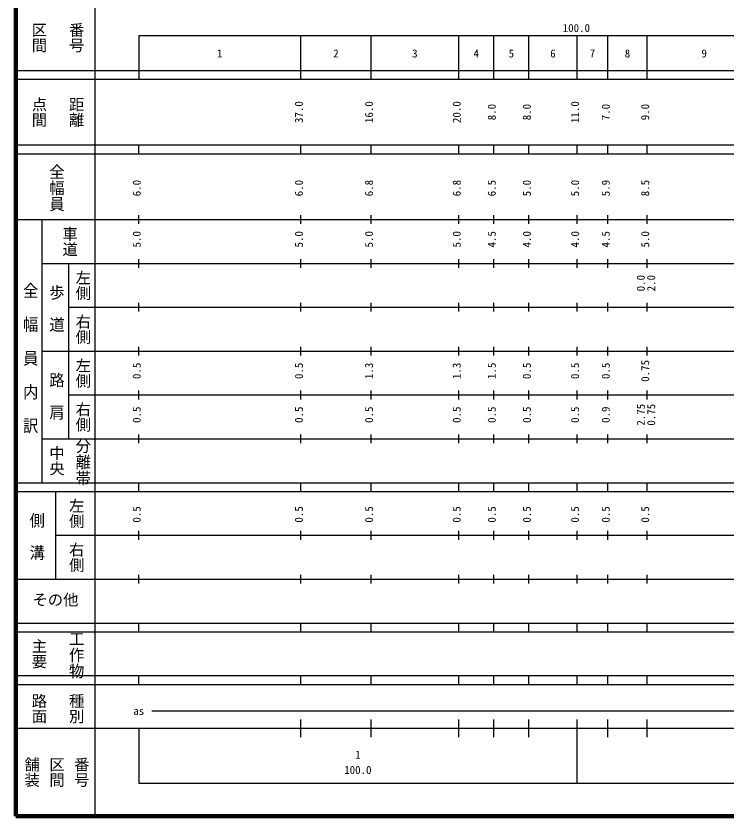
# Model space of a CAD drawing. Units: millimetres on the paper. Extents: x 40 to 680, y 20 to 380.
# Drawn here: x 40 to 202, y 20 to 202.4 of the extents above; entities that cross this region are included whole.
import ezdxf
from ezdxf.enums import TextEntityAlignment as Align

# ---------------------------------------------------------------- set-up
doc = ezdxf.new("R2010")
doc.units = ezdxf.units.MM
doc.layers.add('M-TTL', color=2, linetype='Continuous', lineweight=140)
doc.layers.add('M-TTL-BAND', color=7, linetype='Continuous', lineweight=25)
doc.styles.add('@ＭＳ ゴシック', font='')
doc.styles.add('ＭＳ ゴシック', font='')
doc.styles.get('@ＭＳ ゴシック').set_extended_font_data('@MS Gothic')
doc.styles.get('ＭＳ ゴシック').set_extended_font_data('MS Gothic')

msp = doc.modelspace()

# ---------------------------------------------------------------- linework, layer by layer
at = {"layer": 'M-TTL'}
for p, q in [((40, 380), (40, 20)), ((40, 20), (680, 20))]:
    msp.add_line(p, q, dxfattribs=at)
at = {"layer": 'M-TTL-BAND'}
for p, q in [((58, 370), (58, 20)), ((68, 198), (579, 198)), ((68, 198), (68, 188)), ((105, 188), (105, 198)), ((121, 188), (121, 198)), ((141, 188), (141, 198)), ((149, 188), (149, 198)), ((157, 188), (157, 198)), ((168, 188), (168, 198)), ((175, 188), (175, 198)), ((184, 188), (184, 198)), ((40, 190), (579, 190)), ((40, 188), (579, 188)), ((40, 173), (579, 173)), ((68, 171), (68, 173)), ((105, 171), (105, 173)), ((121, 171), (121, 173)), ((141, 171), (141, 173)), ((149, 171), (149, 173)), ((157, 171), (157, 173)), ((168, 171), (168, 173)), ((175, 171), (175, 173)), ((184, 171), (184, 173)), ((40, 171), (579, 171)), ((68, 155), (68, 157)), ((105, 155), (105, 157)), ((121, 155), (121, 157)), ((141, 155), (141, 157)), ((149, 155), (149, 157)), ((157, 155), (157, 157)), ((168, 155), (168, 157)), ((175, 155), (175, 157)), ((184, 155), (184, 157)), ((40, 156), (579, 156)), ((46, 96), (46, 156)), ((46, 146), (579, 146)), ((52, 146), (52, 106)), ((68, 145), (68, 147)), ((105, 145), (105, 147)), ((121, 145), (121, 147)), ((141, 145), (141, 147)), ((149, 145), (149, 147)), ((157, 145), (157, 147)), ((168, 145), (168, 147)), ((175, 145), (175, 147)), ((184, 145), (184, 147)), ((68, 135), (68, 137)), ((105, 135), (105, 137)), ((121, 135), (121, 137)), ((141, 135), (141, 137)), ((149, 135), (149, 137)), ((157, 135), (157, 137)), ((168, 135), (168, 137)), ((175, 135), (175, 137)), ((184, 135), (184, 137)), ((52, 136), (579, 136)), ((46, 126), (579, 126)), ((68, 125), (68, 127)), ((105, 125), (105, 127)), ((121, 125), (121, 127)), ((141, 125), (141, 127)), ((149, 125), (149, 127)), ((157, 125), (157, 127)), ((168, 125), (168, 127)), ((175, 125), (175, 127)), ((184, 125), (184, 127)), ((68, 115), (68, 117)), ((105, 115), (105, 117)), ((121, 115), (121, 117)), ((141, 115), (141, 117)), ((149, 115), (149, 117)), ((157, 115), (157, 117)), ((168, 115), (168, 117)), ((175, 115), (175, 117)), ((184, 115), (184, 117)), ((52, 116), (579, 116)), ((46, 106), (579, 106)), ((68, 105), (68, 107)), ((105, 105), (105, 107)), ((121, 105), (121, 107)), ((141, 105), (141, 107)), ((149, 105), (149, 107)), ((157, 105), (157, 107)), ((168, 105), (168, 107)), ((175, 105), (175, 107)), ((184, 105), (184, 107)), ((40, 96), (579, 96)), ((68, 94), (68, 96)), ((105, 94), (105, 96)), ((121, 94), (121, 96)), ((141, 94), (141, 96)), ((149, 94), (149, 96)), ((157, 94), (157, 96)), ((168, 94), (168, 96)), ((175, 94), (175, 96)), ((184, 94), (184, 96)), ((40, 94), (579, 94)), ((49, 94), (49, 74)), ((49, 84), (579, 84)), ((68, 83), (68, 85)), ((105, 83), (105, 85)), ((121, 83), (121, 85)), ((141, 83), (141, 85)), ((149, 83), (149, 85)), ((157, 83), (157, 85)), ((168, 83), (168, 85)), ((175, 83), (175, 85)), ((184, 83), (184, 85)), ((68, 73), (68, 75)), ((105, 73), (105, 75)), ((121, 73), (121, 75)), ((141, 73), (141, 75)), ((149, 73), (149, 75)), ((157, 73), (157, 75)), ((168, 73), (168, 75)), ((175, 73), (175, 75)), ((184, 73), (184, 75)), ((40, 74), (579, 74)), ((40, 64), (579, 64)), ((68, 62), (68, 64)), ((105, 62), (105, 64)), ((121, 62), (121, 64)), ((141, 62), (141, 64)), ((149, 62), (149, 64)), ((157, 62), (157, 64)), ((168, 62), (168, 64)), ((175, 62), (175, 64)), ((184, 62), (184, 64)), ((40, 62), (579, 62)), ((40, 52), (579, 52)), ((68, 50), (68, 52)), ((105, 50), (105, 52)), ((121, 50), (121, 52)), ((141, 50), (141, 52)), ((149, 50), (149, 52)), ((157, 50), (157, 52)), ((168, 50), (168, 52)), ((175, 50), (175, 52)), ((184, 50), (184, 52)), ((40, 50), (579, 50)), ((71, 44), (553, 44)), ((105, 38), (105, 42)), ((121, 38), (121, 42)), ((141, 38), (141, 42)), ((149, 38), (149, 42)), ((157, 38), (157, 42)), ((168, 27.5), (168, 42)), ((175, 38), (175, 42)), ((184, 38), (184, 42)), ((40, 40), (579, 40)), ((68, 40), (68, 27.5)), ((68, 27.5), (579, 27.5))]:
    msp.add_line(p, q, dxfattribs=at)

# ---------------------------------------------------------------- texts
for s, height, rotation, style, p in [('番号', 2.566, 270, '@ＭＳ ゴシック', (51.75, 201)), ('区間', 2.566, 270, '@ＭＳ ゴシック', (43.25, 201)), ('点間', 2.566, 270, '@ＭＳ ゴシック', (43.25, 184)), ('距離', 2.566, 270, '@ＭＳ ゴシック', (51.75, 184)), ('37.0', 1.833, 90, 'ＭＳ ゴシック', (106, 178)), ('16.0', 1.833, 90, 'ＭＳ ゴシック', (122, 178)), ('20.0', 1.833, 90, 'ＭＳ ゴシック', (142, 178)), ('11.0', 1.833, 90, 'ＭＳ ゴシック', (169, 178)), ('8.0', 1.833, 90, 'ＭＳ ゴシック', (150, 178.625)), ('8.0', 1.833, 90, 'ＭＳ ゴシック', (158, 178.625)), ('7.0', 1.833, 90, 'ＭＳ ゴシック', (176, 178.625)), ('9.0', 1.833, 90, 'ＭＳ ゴシック', (185, 178.625)), ('6.0', 1.833, 90, 'ＭＳ ゴシック', (69, 161.299)), ('6.0', 1.833, 90, 'ＭＳ ゴシック', (106, 161.299)), ('6.8', 1.833, 90, 'ＭＳ ゴシック', (122, 161.299)), ('6.8', 1.833, 90, 'ＭＳ ゴシック', (142, 161.299)), ('6.5', 1.833, 90, 'ＭＳ ゴシック', (150, 161.299)), ('5.0', 1.833, 90, 'ＭＳ ゴシック', (158, 161.299)), ('5.0', 1.833, 90, 'ＭＳ ゴシック', (169, 161.299)), ('5.9', 1.833, 90, 'ＭＳ ゴシック', (176, 161.299)), ('8.5', 1.833, 90, 'ＭＳ ゴシック', (185, 161.299)), ('車道', 2.566, 270, '@ＭＳ ゴシック', (50.25, 154.5)), ('5.0', 1.833, 90, 'ＭＳ ゴシック', (69, 149.625)), ('5.0', 1.833, 90, 'ＭＳ ゴシック', (106, 149.625)), ('5.0', 1.833, 90, 'ＭＳ ゴシック', (122, 149.625)), ('5.0', 1.833, 90, 'ＭＳ ゴシック', (142, 149.625)), ('4.0', 1.833, 90, 'ＭＳ ゴシック', (158, 149.625)), ('4.0', 1.833, 90, 'ＭＳ ゴシック', (169, 149.625)), ('5.0', 1.833, 90, 'ＭＳ ゴシック', (185, 149.625)), ('4.5', 1.833, 90, 'ＭＳ ゴシック', (150, 149.625)), ('4.5', 1.833, 90, 'ＭＳ ゴシック', (176, 149.625)), ('左側', 2.566, 270, '@ＭＳ ゴシック', (53.25, 144.5)), ('0.0', 1.833, 90, 'ＭＳ ゴシック', (184, 139.625)), ('2.0', 1.833, 90, 'ＭＳ ゴシック', (186.37, 139.625)), ('右側', 2.566, 270, '@ＭＳ ゴシック', (53.25, 134.5)), ('左側', 2.566, 270, '@ＭＳ ゴシック', (53.25, 124.5)), ('0.5', 1.833, 90, 'ＭＳ ゴシック', (69, 119.625)), ('0.5', 1.833, 90, 'ＭＳ ゴシック', (106, 119.625)), ('1.3', 1.833, 90, 'ＭＳ ゴシック', (122, 119.625)), ('1.3', 1.833, 90, 'ＭＳ ゴシック', (142, 119.625)), ('1.5', 1.833, 90, 'ＭＳ ゴシック', (150, 119.625)), ('0.5', 1.833, 90, 'ＭＳ ゴシック', (158, 119.625)), ('0.5', 1.833, 90, 'ＭＳ ゴシック', (169, 119.625)), ('0.5', 1.833, 90, 'ＭＳ ゴシック', (176, 119.625)), ('0.75', 1.833, 90, 'ＭＳ ゴシック', (185, 119)), ('右側', 2.566, 270, '@ＭＳ ゴシック', (53.25, 114.5)), ('0.5', 1.833, 90, 'ＭＳ ゴシック', (69, 109.625)), ('0.5', 1.833, 90, 'ＭＳ ゴシック', (106, 109.625)), ('0.5', 1.833, 90, 'ＭＳ ゴシック', (122, 109.625)), ('0.5', 1.833, 90, 'ＭＳ ゴシック', (142, 109.625)), ('0.5', 1.833, 90, 'ＭＳ ゴシック', (150, 109.625)), ('0.5', 1.833, 90, 'ＭＳ ゴシック', (158, 109.625)), ('0.5', 1.833, 90, 'ＭＳ ゴシック', (169, 109.625)), ('0.9', 1.833, 90, 'ＭＳ ゴシック', (176, 109.625)), ('2.75', 1.833, 90, 'ＭＳ ゴシック', (184, 109)), ('0.75', 1.833, 90, 'ＭＳ ゴシック', (186.37, 109)), ('中央', 2.566, 270, '@ＭＳ ゴシック', (47.25, 104.5)), ('左側', 2.566, 270, '@ＭＳ ゴシック', (51.75, 92.5)), ('0.5', 1.833, 90, 'ＭＳ ゴシック', (69, 86.889)), ('0.5', 1.833, 90, 'ＭＳ ゴシック', (106, 86.889)), ('0.5', 1.833, 90, 'ＭＳ ゴシック', (122, 86.889)), ('0.5', 1.833, 90, 'ＭＳ ゴシック', (142, 86.889)), ('0.5', 1.833, 90, 'ＭＳ ゴシック', (150, 86.889)), ('0.5', 1.833, 90, 'ＭＳ ゴシック', (158, 86.889)), ('0.5', 1.833, 90, 'ＭＳ ゴシック', (169, 86.889)), ('0.5', 1.833, 90, 'ＭＳ ゴシック', (176, 86.889)), ('0.5', 1.833, 90, 'ＭＳ ゴシック', (185, 86.889)), ('右側', 2.566, 270, '@ＭＳ ゴシック', (51.75, 82.5)), ('主要', 2.566, 270, '@ＭＳ ゴシック', (43.25, 60.5)), ('路面', 2.566, 270, '@ＭＳ ゴシック', (43.25, 48)), ('種別', 2.566, 270, '@ＭＳ ゴシック', (51.75, 48)), ('舗装', 2.566, 270, '@ＭＳ ゴシック', (41.583, 33.5)), ('区間', 2.566, 270, '@ＭＳ ゴシック', (47.25, 33.5)), ('番号', 2.566, 270, '@ＭＳ ゴシック', (52.917, 33.5))]:
    msp.add_text(s, height=height, rotation=rotation, dxfattribs=dict(at, style=style)).set_placement(p, align=Align.BOTTOM_LEFT)
at = {"layer": 'M-TTL-BAND', "style": 'ＭＳ ゴシック'}
for s, height, p in [('100.0', 1.833, (164.719, 198.195)), ('1', 1.833, (85.875, 192.405)), ('2', 1.833, (112.375, 192.405)), ('3', 1.833, (130.375, 192.405)), ('4', 1.833, (144.375, 192.405)), ('5', 1.833, (152.375, 192.405)), ('6', 1.833, (161.875, 192.405)), ('7', 1.833, (170.875, 192.405)), ('8', 1.833, (178.875, 192.405)), ('9', 1.833, (196.375, 192.405)), ('その他', 2.566, (43.75, 67.25)), ('as', 1.833, (66.75, 42.5)), ('1', 1.833, (117.375, 32.523)), ('100.0', 1.833, (114.875, 29.033))]:
    msp.add_text(s, height=height, dxfattribs=at).set_placement(p, align=Align.BOTTOM_LEFT)
at = {"layer": 'M-TTL-BAND', "style": '@ＭＳ ゴシック'}
for s, width, p in [('全幅員', 1.05, (47.25, 168.75)), ('全\u3000幅\u3000員\u3000内\u3000訳', 1.1, (41.25, 141.75)), ('歩\u3000道', 1.05, (47.25, 141.25)), ('路\u3000肩', 1.05, (47.25, 121.25)), ('分離帯', 1.05, (53.25, 106.25)), ('側\u3000溝', 1.05, (42.75, 89.25)), ('工作物', 1.05, (51.75, 62.25))]:
    msp.add_text(s, height=2.566, rotation=270, dxfattribs=dict(at, width=width)).set_placement(p, align=Align.BOTTOM_LEFT)

doc.saveas('drawing.dxf')
